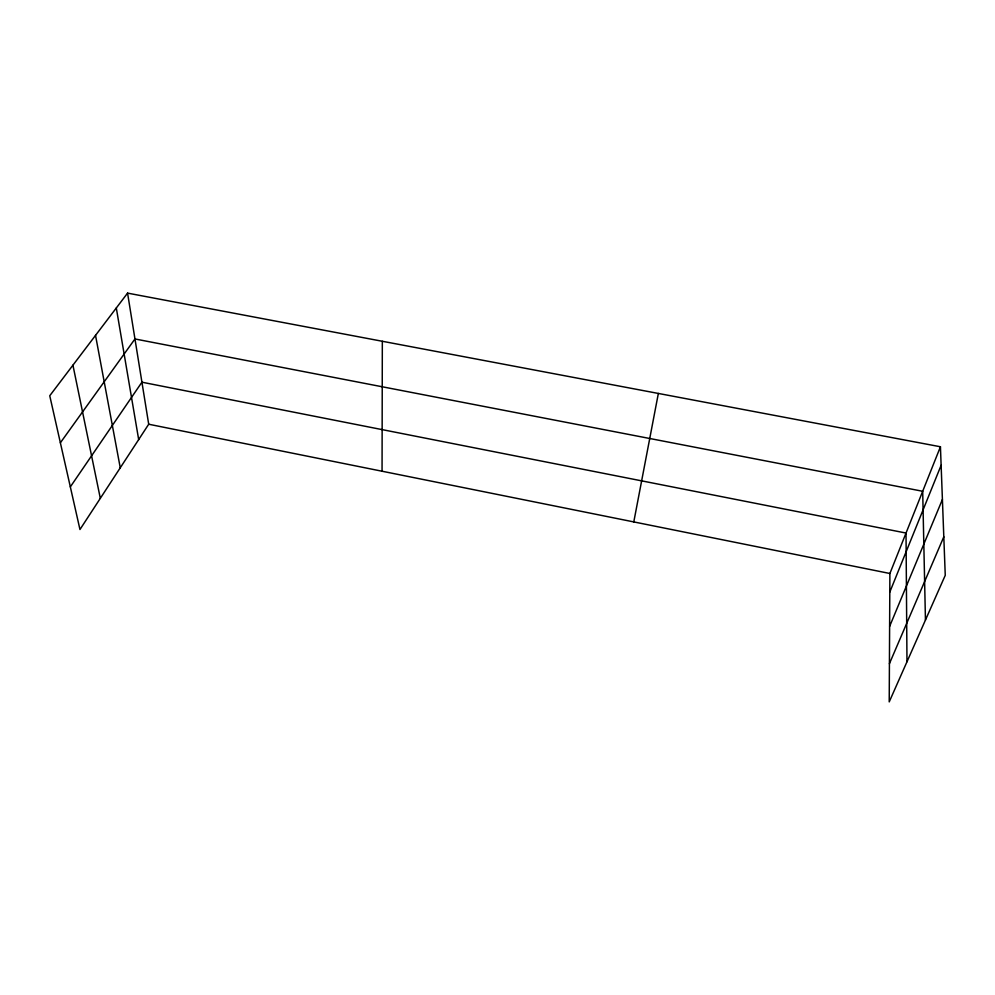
<?xml version="1.0" encoding="UTF-8"?>
<svg xmlns="http://www.w3.org/2000/svg" width="995" height="995" viewBox="0 0 995 995"><rect width="100%" height="100%" fill="white"/><g stroke="black" fill="none" stroke-linecap="round" stroke-linejoin="round"><path stroke-width="1.49" d="M382.055 471.22L382.329 341.273M940.437 446.767L889.891 573.493L889.219 701.885L945.25 575.334L940.437 446.767L127.571 293.115L49.75 395.749L79.961 529.514L148.703 424.231L127.571 293.115M633.79 521.915L658.354 393.448M889.791 592.112L941.133 465.262M889.617 626.415L942.414 499.465M889.418 663.69L943.807 536.815M70.334 486.878L141.924 382.192L906.022 533.046L906.98 661.762M60.372 442.787L134.959 338.959L922.688 491.269L925.449 620.059M148.703 424.231L889.891 573.493M72.933 365.177L100.321 498.333M95.532 335.377L120.258 467.799M116.303 307.977L138.678 439.591"/></g></svg>
